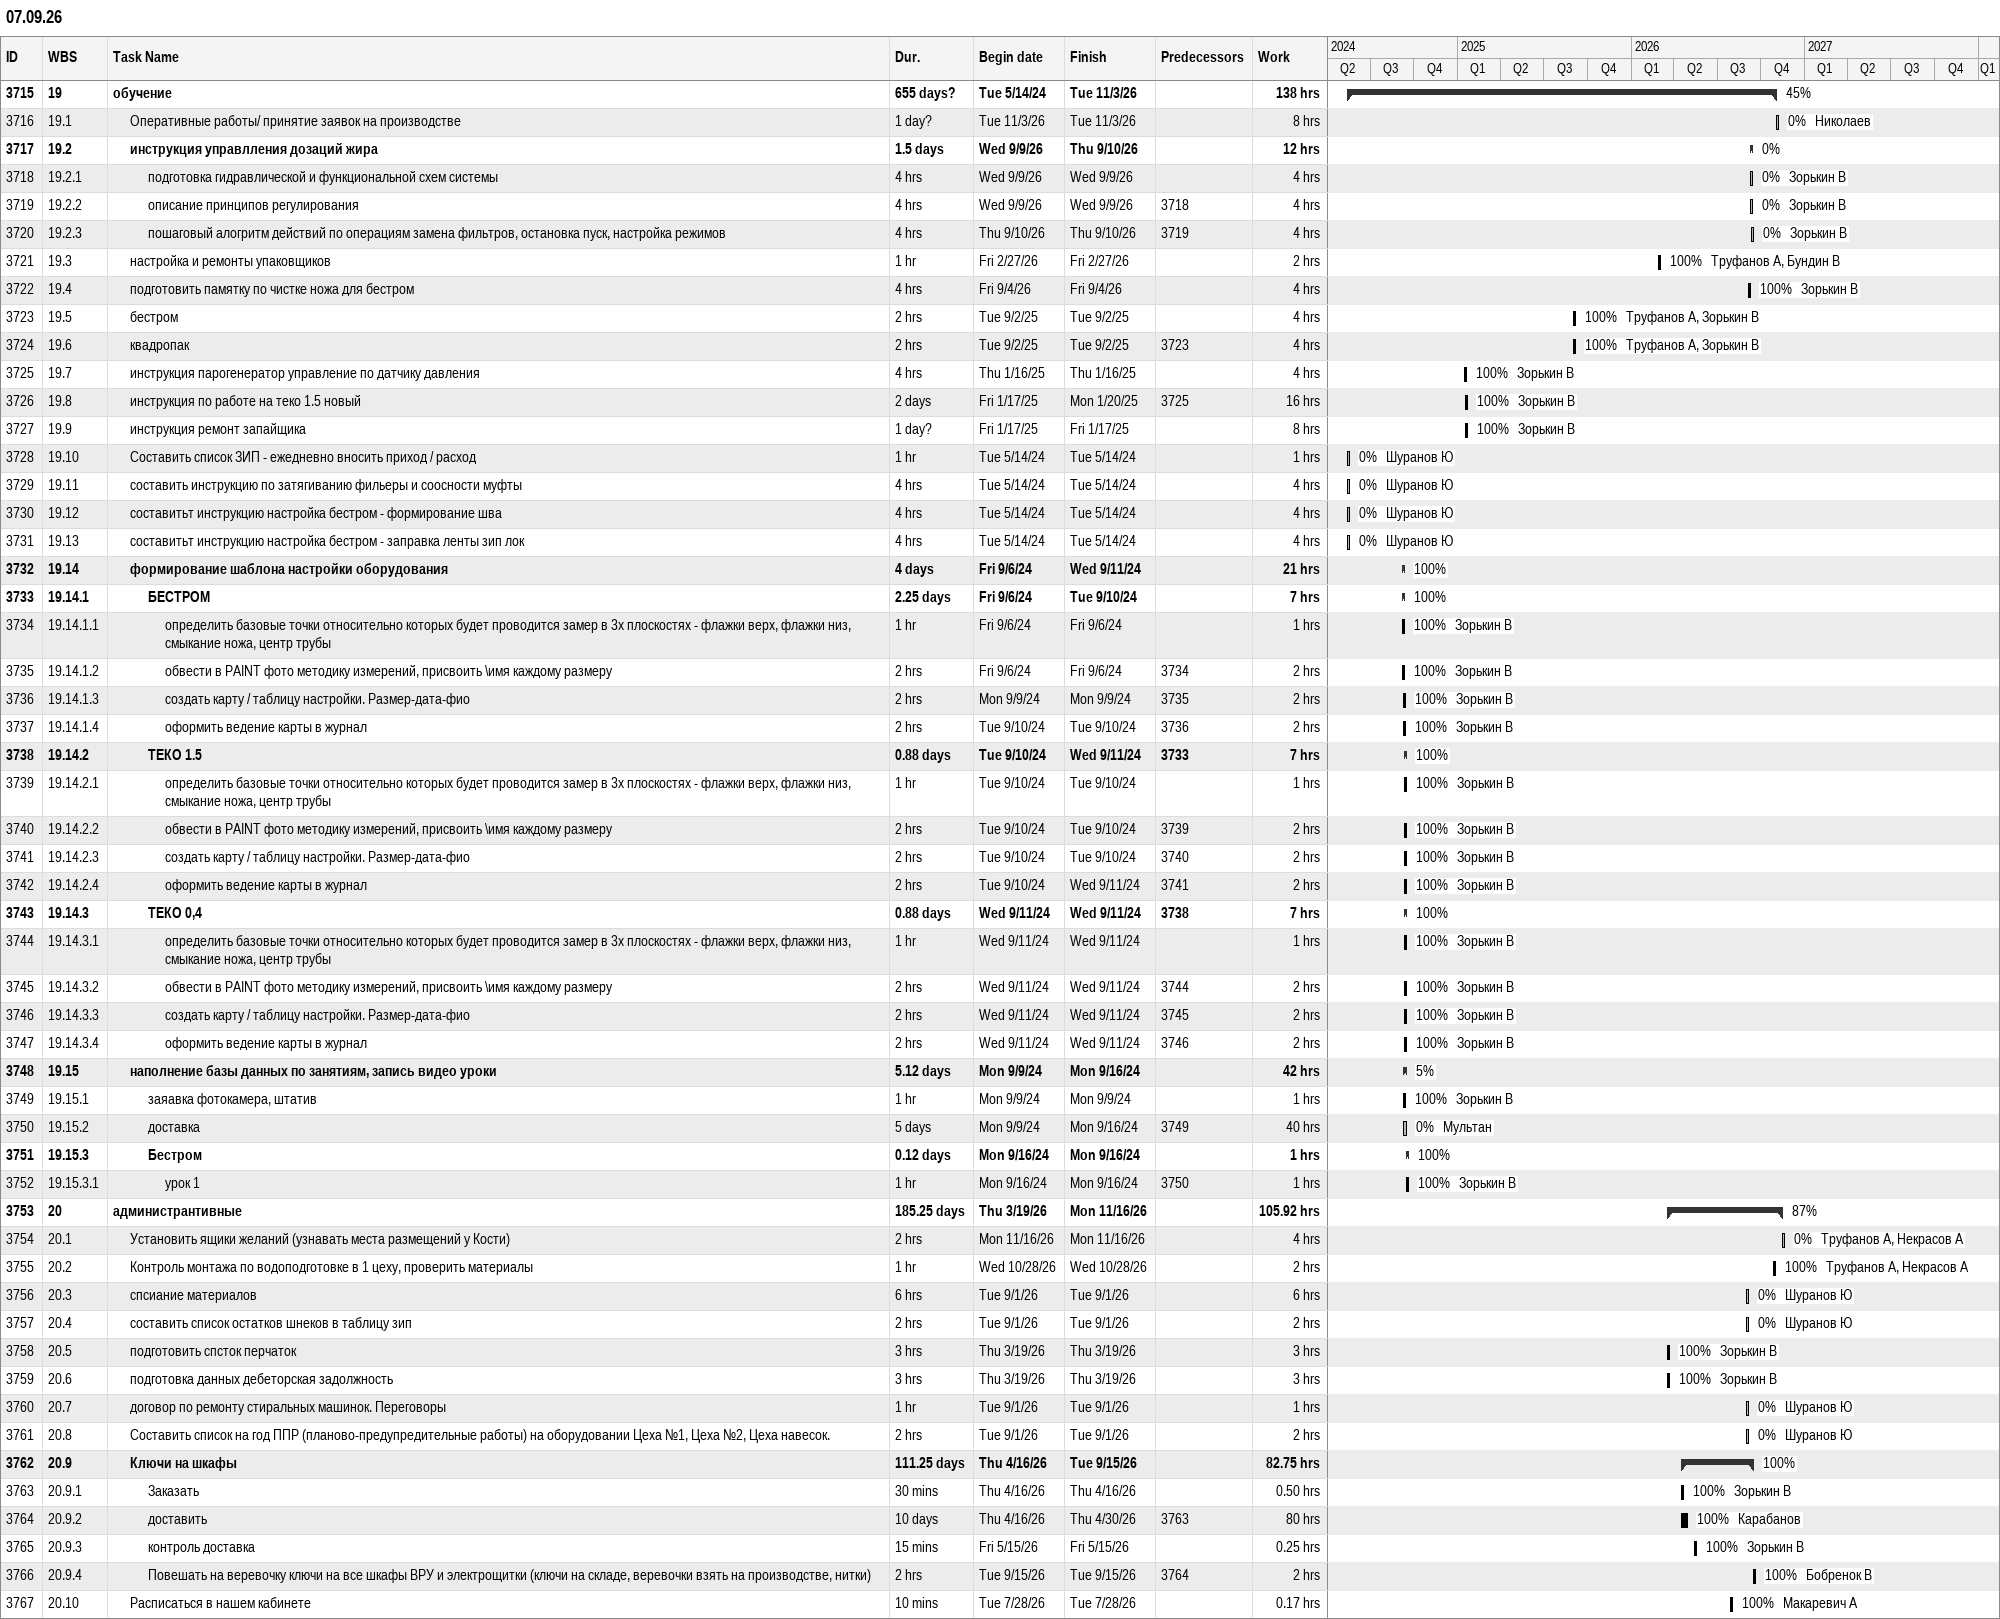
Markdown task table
07.09.26

| ID | WBS | Task | Duration | Start | Finish | Predecessors | Resources | % complete | Work (h) |
|---|---|---|---|---|---|---|---|---|---|
| 3715 | 19 | **обучение** | 655d? | 2024-05-14 | 2026-11-03 |  |  | 45 | 138 |
| 3716 | 19.1 | Оперативные работы/ принятие заявок на производстве | 1d? | 2026-11-03 | 2026-11-03 |  | Николаев | 0 | 8 |
| 3717 | 19.2 | **инструкция управлления дозаций жира** | 1.5d | 2026-09-09 | 2026-09-10 |  |  | 0 | 12 |
| 3718 | 19.2.1 | подготовка гидравлической и функциональной схем системы | 4h | 2026-09-09 | 2026-09-09 |  | Зорькин В | 0 | 4 |
| 3719 | 19.2.2 | описание принципов регулирования | 4h | 2026-09-09 | 2026-09-09 | 3718 | Зорькин В | 0 | 4 |
| 3720 | 19.2.3 | пошаговый алогритм действий по операциям замена фильтров, остановка пуск, настройка режимов | 4h | 2026-09-10 | 2026-09-10 | 3719 | Зорькин В | 0 | 4 |
| 3721 | 19.3 | настройка и ремонты упаковщиков | 1h | 2026-02-27 | 2026-02-27 |  | Труфанов А, Бундин В | 100 | 2 |
| 3722 | 19.4 | подготовить памятку по чистке ножа для бестром | 4h | 2026-09-04 | 2026-09-04 |  | Зорькин В | 100 | 4 |
| 3723 | 19.5 | бестром | 2h | 2025-09-02 | 2025-09-02 |  | Труфанов А, Зорькин В | 100 | 4 |
| 3724 | 19.6 | квадропак | 2h | 2025-09-02 | 2025-09-02 | 3723 | Труфанов А, Зорькин В | 100 | 4 |
| 3725 | 19.7 | инструкция парогенератор управление по датчику давления | 4h | 2025-01-16 | 2025-01-16 |  | Зорькин В | 100 | 4 |
| 3726 | 19.8 | инструкция по работе на теко 1.5 новый | 2d | 2025-01-17 | 2025-01-20 | 3725 | Зорькин В | 100 | 16 |
| 3727 | 19.9 | инструкция ремонт запайщика | 1d? | 2025-01-17 | 2025-01-17 |  | Зорькин В | 100 | 8 |
| 3728 | 19.10 | Составить список ЗИП - ежедневно вносить приход / расход | 1h | 2024-05-14 | 2024-05-14 |  | Шуранов Ю | 0 | 1 |
| 3729 | 19.11 | составить инструкцию по затягиванию фильеры и соосности муфты | 4h | 2024-05-14 | 2024-05-14 |  | Шуранов Ю | 0 | 4 |
| 3730 | 19.12 | составитьт инструкцию настройка бестром - формирование шва | 4h | 2024-05-14 | 2024-05-14 |  | Шуранов Ю | 0 | 4 |
| 3731 | 19.13 | составитьт инструкцию настройка бестром - заправка ленты зип лок | 4h | 2024-05-14 | 2024-05-14 |  | Шуранов Ю | 0 | 4 |
| 3732 | 19.14 | **формирование шаблона настройки оборудования** | 4d | 2024-09-06 | 2024-09-11 |  |  | 100 | 21 |
| 3733 | 19.14.1 | **БЕСТРОМ** | 2.25d | 2024-09-06 | 2024-09-10 |  |  | 100 | 7 |
| 3734 | 19.14.1.1 | определить базовые точки относительно которых будет проводится замер в 3х плоскостях - флажки верх, флажки низ, смыкание ножа, центр трубы | 1h | 2024-09-06 | 2024-09-06 |  | Зорькин В | 100 | 1 |
| 3735 | 19.14.1.2 | обвести в PAINT фото методику измерений, присвоить \имя каждому размеру | 2h | 2024-09-06 | 2024-09-06 | 3734 | Зорькин В | 100 | 2 |
| 3736 | 19.14.1.3 | создать карту / таблицу настройки. Размер-дата-фио | 2h | 2024-09-09 | 2024-09-09 | 3735 | Зорькин В | 100 | 2 |
| 3737 | 19.14.1.4 | оформить ведение карты в журнал | 2h | 2024-09-10 | 2024-09-10 | 3736 | Зорькин В | 100 | 2 |
| 3738 | 19.14.2 | **ТЕКО 1.5** | 0.88d | 2024-09-10 | 2024-09-11 | 3733 |  | 100 | 7 |
| 3739 | 19.14.2.1 | определить базовые точки относительно которых будет проводится замер в 3х плоскостях - флажки верх, флажки низ, смыкание ножа, центр трубы | 1h | 2024-09-10 | 2024-09-10 |  | Зорькин В | 100 | 1 |
| 3740 | 19.14.2.2 | обвести в PAINT фото методику измерений, присвоить \имя каждому размеру | 2h | 2024-09-10 | 2024-09-10 | 3739 | Зорькин В | 100 | 2 |
| 3741 | 19.14.2.3 | создать карту / таблицу настройки. Размер-дата-фио | 2h | 2024-09-10 | 2024-09-10 | 3740 | Зорькин В | 100 | 2 |
| 3742 | 19.14.2.4 | оформить ведение карты в журнал | 2h | 2024-09-10 | 2024-09-11 | 3741 | Зорькин В | 100 | 2 |
| 3743 | 19.14.3 | **ТЕКО 0,4** | 0.88d | 2024-09-11 | 2024-09-11 | 3738 |  | 100 | 7 |
| 3744 | 19.14.3.1 | определить базовые точки относительно которых будет проводится замер в 3х плоскостях - флажки верх, флажки низ, смыкание ножа, центр трубы | 1h | 2024-09-11 | 2024-09-11 |  | Зорькин В | 100 | 1 |
| 3745 | 19.14.3.2 | обвести в PAINT фото методику измерений, присвоить \имя каждому размеру | 2h | 2024-09-11 | 2024-09-11 | 3744 | Зорькин В | 100 | 2 |
| 3746 | 19.14.3.3 | создать карту / таблицу настройки. Размер-дата-фио | 2h | 2024-09-11 | 2024-09-11 | 3745 | Зорькин В | 100 | 2 |
| 3747 | 19.14.3.4 | оформить ведение карты в журнал | 2h | 2024-09-11 | 2024-09-11 | 3746 | Зорькин В | 100 | 2 |
| 3748 | 19.15 | **наполнение базы данных по занятиям, запись видео уроки** | 5.12d | 2024-09-09 | 2024-09-16 |  |  | 5 | 42 |
| 3749 | 19.15.1 | заяавка фотокамера, штатив | 1h | 2024-09-09 | 2024-09-09 |  | Зорькин В | 100 | 1 |
| 3750 | 19.15.2 | доставка | 5d | 2024-09-09 | 2024-09-16 | 3749 | Мультан | 0 | 40 |
| 3751 | 19.15.3 | **Бестром** | 0.12d | 2024-09-16 | 2024-09-16 |  |  | 100 | 1 |
| 3752 | 19.15.3.1 | урок 1 | 1h | 2024-09-16 | 2024-09-16 | 3750 | Зорькин В | 100 | 1 |
| 3753 | 20 | **администрантивные** | 185.25d | 2026-03-19 | 2026-11-16 |  |  | 87 | 105.92 |
| 3754 | 20.1 | Установить ящики желаний (узнавать места размещений у Кости) | 2h | 2026-11-16 | 2026-11-16 |  | Труфанов А, Некрасов А | 0 | 4 |
| 3755 | 20.2 | Контроль монтажа по водоподготовке в 1 цеху, проверить материалы | 1h | 2026-10-28 | 2026-10-28 |  | Труфанов А, Некрасов А | 100 | 2 |
| 3756 | 20.3 | спсиание материалов | 6h | 2026-09-01 | 2026-09-01 |  | Шуранов Ю | 0 | 6 |
| 3757 | 20.4 | составить список остатков шнеков в таблицу зип | 2h | 2026-09-01 | 2026-09-01 |  | Шуранов Ю | 0 | 2 |
| 3758 | 20.5 | подготовить спсток перчаток | 3h | 2026-03-19 | 2026-03-19 |  | Зорькин В | 100 | 3 |
| 3759 | 20.6 | подготовка данных дебеторская задолжность | 3h | 2026-03-19 | 2026-03-19 |  | Зорькин В | 100 | 3 |
| 3760 | 20.7 | договор по ремонту стиральных машинок. Переговоры | 1h | 2026-09-01 | 2026-09-01 |  | Шуранов Ю | 0 | 1 |
| 3761 | 20.8 | Составить список на год ППР (планово-предупредительные работы) на оборудовании Цеха №1, Цеха №2, Цеха навесок. | 2h | 2026-09-01 | 2026-09-01 |  | Шуранов Ю | 0 | 2 |
| 3762 | 20.9 | **Ключи на шкафы** | 111.25d | 2026-04-16 | 2026-09-15 |  |  | 100 | 82.75 |
| 3763 | 20.9.1 | Заказать | 30min | 2026-04-16 | 2026-04-16 |  | Зорькин В | 100 | 0.50 |
| 3764 | 20.9.2 | доставить | 10d | 2026-04-16 | 2026-04-30 | 3763 | Карабанов | 100 | 80 |
| 3765 | 20.9.3 | контроль доставка | 15min | 2026-05-15 | 2026-05-15 |  | Зорькин В | 100 | 0.25 |
| 3766 | 20.9.4 | Повешать на веревочку ключи на все шкафы ВРУ и электрощитки (ключи на складе, веревочки взять на производстве, нитки) | 2h | 2026-09-15 | 2026-09-15 | 3764 | Бобренок В | 100 | 2 |
| 3767 | 20.10 | Расписаться в нашем кабинете | 10min | 2026-07-28 | 2026-07-28 |  | Макаревич А | 100 | 0.17 |
